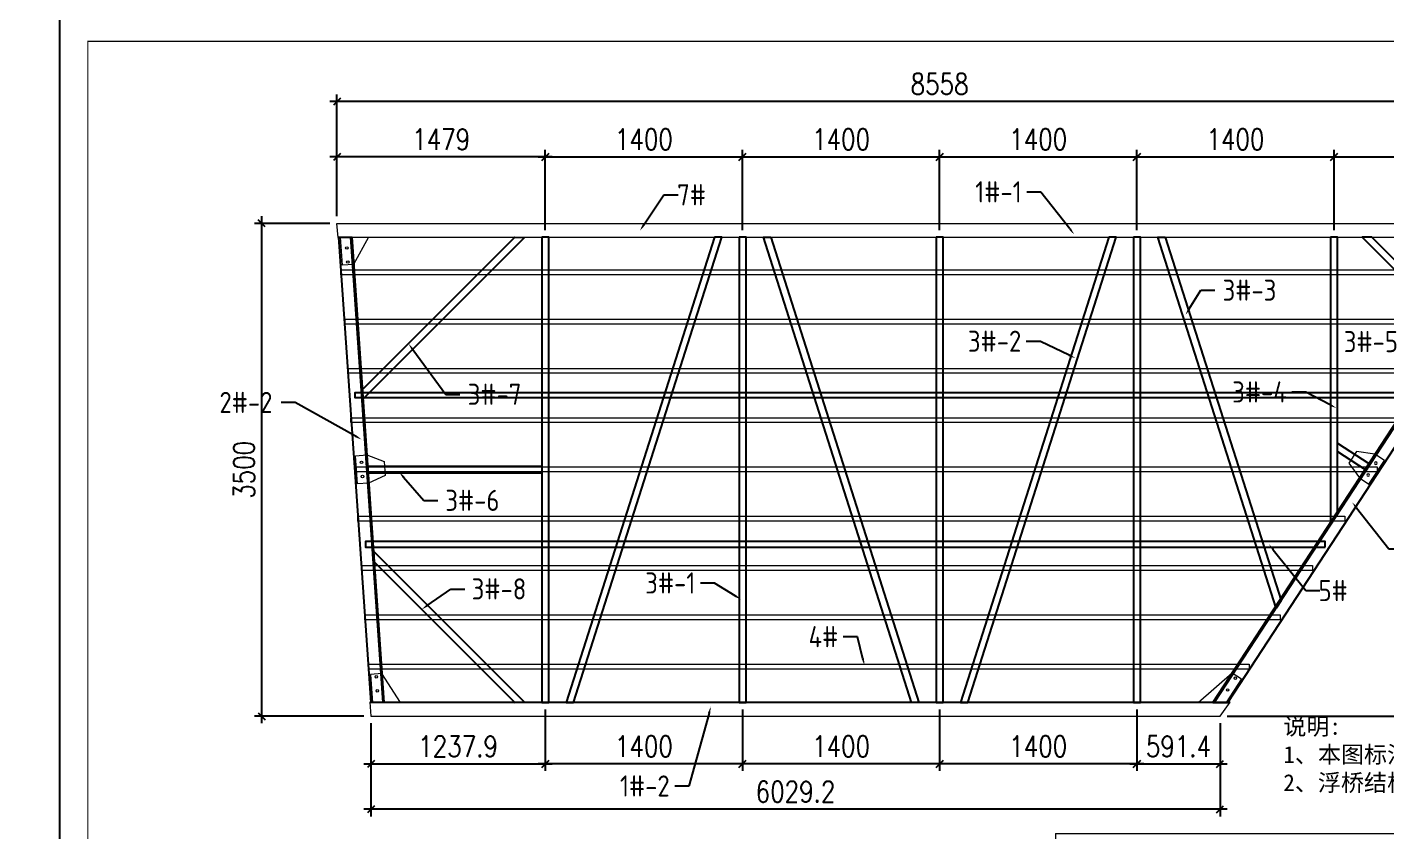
# Model space of a CAD drawing. Extents: x -259369 to -50372, y -155978 to 198088.
# Drawn here: x -64878 to -55225, y 119065 to 124778 of the extents above; entities that cross this region are included whole.
import ezdxf
from ezdxf import colors
from ezdxf.entities.mleader import LeaderData, LeaderLine
from ezdxf.math import Vec2, Vec3

# ---------------------------------------------------------------- set-up
doc = ezdxf.new("R2010")
doc.units = 0
doc.header["$LTSCALE"] = 1000
doc.header["$MEASUREMENT"] = 0
doc.linetypes.add('HIDDEN', pattern=[0.375, 0.25, -0.125])
for name, color, linetype, lineweight in [('加强板', 140, 'Continuous', 18), ('图框', 7, 'Continuous', 13), ('虚线', 8, 'Continuous', 0), ('铝主梁', 3, 'Continuous', 9), ('铝龙骨', 7, 'Continuous', 9)]:
    doc.layers.add(name, color=color, linetype=linetype, lineweight=lineweight)
for name, color, linetype in [('卡槽', 242, 'Continuous'), ('文字', 7, 'Continuous'), ('标注', 9, 'Continuous'), ('连接端梁', 130, 'Continuous'), ('铝横梁', 220, 'Continuous')]:
    doc.layers.add(name, color=color, linetype=linetype)
doc.styles.add('Arial', font='')
doc.styles.add('HZTXT', font='txtw.shx', dxfattribs={"width": 0.8, "bigfont": 'hztxtw.shx'})
doc.styles.get("Standard").update_dxf_attribs({"font": 'gbenor.shx', "bigfont": 'gbcbig.shx'})
doc.styles.get('Arial').set_extended_font_data('STXihei')
doc.dimstyles.new('DIM-50', dxfattribs={"dimscale": 50, "dimtxt": 3, "dimasz": 1, "dimexe": 1, "dimexo": 1, "dimgap": 1, "dimtad": 1, "dimdec": 1, "dimdsep": 46, "dimtxsty": 'HZTXT', "dimblk": 'OBLIQUE', "dimblk1": 'ARCHTICK', "dimblk2": 'OBLIQUE', "dimcen": 0, "dimdle": 1, "dimclrd": 9, "dimclre": 9, "dimclrt": 2, "dimadec": 1, "dimazin": 0, "dimtfac": 1, "dimtdec": 1, "dimtix": 1, "dimtmove": 2, "dimatfit": 3, "dimldrblk": 'OBLIQUE', "dimfxl": 15, "dimtolj": 1, "dimtzin": 0, "dimarcsym": 1})

# ---------------------------------------------------------------- blocks, each defined once
blk = doc.blocks.new('_Oblique')
at = {"color": 0, "linetype": 'ByBlock', "lineweight": -2}
blk.add_line((-0.5, -0.5), (0.5, 0.5), dxfattribs=at)
blk = doc.blocks.new('*D126')
at = {"layer": 'Defpoints', "color": 0, "transparency": 16777216}
for p in [(-62678.7, 123385.4, 0), (-63213.5, 119885.4), (-62437.6, 119885.4, 0)]:
    blk.add_point(p, dxfattribs=at)
at = {"layer": '标注', "color": 9, "lineweight": -2, "transparency": 16777216}
for p, q in [((-62728.7, 123385.4), (-63263.5, 123385.4)), ((-63213.5, 123435.4), (-63213.5, 119835.4)), ((-62487.6, 119885.4), (-63263.5, 119885.4))]:
    blk.add_line(p, q, dxfattribs=at)
at = {"layer": '标注', "color": 9, "lineweight": -2, "transparency": 16777216, "xscale": 50, "yscale": 50, "zscale": 50}
for p, rotation in [((-63213.5, 123385.4), 90), ((-63213.5, 119885.4), 270)]:
    blk.add_blockref('_Oblique', p, dxfattribs=dict(at, rotation=rotation))
at = {"layer": '标注', "color": 2, "transparency": 16777216, "insert": (-63338.5, 121635.4), "char_height": 150, "attachment_point": 5, "rotation": 90, "style": 'HZTXT'}
blk.add_mtext('\\A1;3500', dxfattribs=at)
blk = doc.blocks.new('_ArchTick')
at = {"color": 0, "linetype": 'ByBlock', "const_width": 0.4}
blk.add_lwpolyline([(-0.5, -0.5), (0.5, 0.5)], dxfattribs=at)
blk = doc.blocks.new('*D127')
at = {"layer": 'Defpoints', "color": 0, "transparency": 16777216}
for p in [(-59799.7, 123857.3), (-61199.7, 123287.4), (-59799.7, 123287.4)]:
    blk.add_point(p, dxfattribs=at)
at = {"layer": '标注', "color": 9, "lineweight": -2, "transparency": 16777216}
for p, q in [((-61249.7, 123857.3), (-59749.7, 123857.3)), ((-61199.7, 123337.4), (-61199.7, 123907.3)), ((-59799.7, 123337.4), (-59799.7, 123907.3))]:
    blk.add_line(p, q, dxfattribs=at)
at = {"layer": '标注', "color": 9, "lineweight": -2, "transparency": 16777216, "xscale": 50, "yscale": 50, "zscale": 50, "rotation": 180}
blk.add_blockref('_Oblique', (-61199.7, 123857.3), dxfattribs=at)
at = {"layer": '标注', "color": 9, "lineweight": -2, "transparency": 16777216, "xscale": 50, "yscale": 50, "zscale": 50}
blk.add_blockref('_Oblique', (-59799.7, 123857.3), dxfattribs=at)
at = {"layer": '标注', "color": 2, "transparency": 16777216, "insert": (-60499.7, 123982.3), "char_height": 150, "attachment_point": 5, "style": 'HZTXT'}
blk.add_mtext('\\A1;1400', dxfattribs=at)
blk = doc.blocks.new('*D128')
at = {"layer": 'Defpoints', "color": 0, "transparency": 16777216}
for p in [(-58399.7, 123857.3), (-59799.7, 123287.4), (-58399.7, 123287.4)]:
    blk.add_point(p, dxfattribs=at)
at = {"layer": '标注', "color": 9, "lineweight": -2, "transparency": 16777216}
for p, q in [((-59849.7, 123857.3), (-58349.7, 123857.3)), ((-59799.7, 123337.4), (-59799.7, 123907.3)), ((-58399.7, 123337.4), (-58399.7, 123907.3))]:
    blk.add_line(p, q, dxfattribs=at)
at = {"layer": '标注', "color": 9, "lineweight": -2, "transparency": 16777216, "xscale": 50, "yscale": 50, "zscale": 50, "rotation": 180}
blk.add_blockref('_Oblique', (-59799.7, 123857.3), dxfattribs=at)
at = {"layer": '标注', "color": 9, "lineweight": -2, "transparency": 16777216, "xscale": 50, "yscale": 50, "zscale": 50}
blk.add_blockref('_Oblique', (-58399.7, 123857.3), dxfattribs=at)
at = {"layer": '标注', "color": 2, "transparency": 16777216, "insert": (-59099.7, 123982.3), "char_height": 150, "attachment_point": 5, "style": 'HZTXT'}
blk.add_mtext('\\A1;1400', dxfattribs=at)
blk = doc.blocks.new('*D129')
at = {"layer": 'Defpoints', "color": 0, "transparency": 16777216}
for p in [(-56999.7, 123857.3), (-58399.7, 123287.4), (-56999.7, 123287.4)]:
    blk.add_point(p, dxfattribs=at)
at = {"layer": '标注', "color": 9, "lineweight": -2, "transparency": 16777216}
for p, q in [((-58449.7, 123857.3), (-56949.7, 123857.3)), ((-58399.7, 123337.4), (-58399.7, 123907.3)), ((-56999.7, 123337.4), (-56999.7, 123907.3))]:
    blk.add_line(p, q, dxfattribs=at)
at = {"layer": '标注', "color": 9, "lineweight": -2, "transparency": 16777216, "xscale": 50, "yscale": 50, "zscale": 50, "rotation": 180}
blk.add_blockref('_Oblique', (-58399.7, 123857.3), dxfattribs=at)
at = {"layer": '标注', "color": 9, "lineweight": -2, "transparency": 16777216, "xscale": 50, "yscale": 50, "zscale": 50}
blk.add_blockref('_Oblique', (-56999.7, 123857.3), dxfattribs=at)
at = {"layer": '标注', "color": 2, "transparency": 16777216, "insert": (-57699.7, 123982.3), "char_height": 150, "attachment_point": 5, "style": 'HZTXT'}
blk.add_mtext('\\A1;1400', dxfattribs=at)
blk = doc.blocks.new('*D130')
at = {"layer": 'Defpoints', "color": 0, "transparency": 16777216}
for p in [(-62678.7, 124250), (-62678.7, 123385.4), (-54120.7, 123385.4)]:
    blk.add_point(p, dxfattribs=at)
at = {"layer": '标注', "color": 9, "lineweight": -2, "transparency": 16777216}
for p, q in [((-54070.7, 124250), (-62728.7, 124250)), ((-62678.7, 123435.4), (-62678.7, 124300)), ((-54120.7, 123435.4), (-54120.7, 124300))]:
    blk.add_line(p, q, dxfattribs=at)
at = {"layer": '标注', "color": 9, "lineweight": -2, "transparency": 16777216, "xscale": 50, "yscale": 50, "zscale": 50, "rotation": 180}
blk.add_blockref('_Oblique', (-62678.7, 124250), dxfattribs=at)
at = {"layer": '标注', "color": 9, "lineweight": -2, "transparency": 16777216, "xscale": 50, "yscale": 50, "zscale": 50}
blk.add_blockref('_Oblique', (-54120.7, 124250), dxfattribs=at)
at = {"layer": '标注', "color": 2, "transparency": 16777216, "insert": (-58399.7, 124375), "char_height": 150, "attachment_point": 5, "style": 'HZTXT'}
blk.add_mtext('\\A1;8558', dxfattribs=at)
blk = doc.blocks.new('*D131')
at = {"layer": 'Defpoints', "color": 0, "transparency": 16777216}
for p in [(-62678.7, 123857.3), (-62678.7, 123385.4), (-61199.7, 123287.4)]:
    blk.add_point(p, dxfattribs=at)
at = {"layer": '标注', "color": 9, "lineweight": -2, "transparency": 16777216}
for p, q in [((-61149.7, 123857.3), (-62728.7, 123857.3)), ((-62678.7, 123435.4), (-62678.7, 123907.3)), ((-61199.7, 123337.4), (-61199.7, 123907.3))]:
    blk.add_line(p, q, dxfattribs=at)
at = {"layer": '标注', "color": 9, "lineweight": -2, "transparency": 16777216, "xscale": 50, "yscale": 50, "zscale": 50, "rotation": 180}
blk.add_blockref('_Oblique', (-62678.7, 123857.3), dxfattribs=at)
at = {"layer": '标注', "color": 9, "lineweight": -2, "transparency": 16777216, "xscale": 50, "yscale": 50, "zscale": 50}
blk.add_blockref('_Oblique', (-61199.7, 123857.3), dxfattribs=at)
at = {"layer": '标注', "color": 2, "transparency": 16777216, "insert": (-61939.2, 123982.3), "char_height": 150, "attachment_point": 5, "style": 'HZTXT'}
blk.add_mtext('\\A1;1479', dxfattribs=at)
blk = doc.blocks.new('*D132')
at = {"layer": 'Defpoints', "color": 0, "transparency": 16777216}
for p in [(-62437.6, 119885.4), (-56408.4, 119885.4), (-62437.6, 119224.6)]:
    blk.add_point(p, dxfattribs=at)
at = {"layer": '标注', "color": 9, "lineweight": -2, "transparency": 16777216}
for p, q in [((-62437.6, 119835.4), (-62437.6, 119174.6)), ((-56408.4, 119835.4), (-56408.4, 119174.6)), ((-56358.4, 119224.6), (-62487.6, 119224.6))]:
    blk.add_line(p, q, dxfattribs=at)
at = {"layer": '标注', "color": 9, "lineweight": -2, "transparency": 16777216, "xscale": 50, "yscale": 50, "zscale": 50}
for p, rotation in [((-62437.6, 119224.6), 179.9999999898094), ((-56408.4, 119224.6), 359.9999999898094)]:
    blk.add_blockref('_Oblique', p, dxfattribs=dict(at, rotation=rotation))
at = {"layer": '标注', "color": 2, "transparency": 16777216, "insert": (-59423, 119349.6), "char_height": 150, "attachment_point": 5, "rotation": 360, "style": 'HZTXT'}
blk.add_mtext('\\A1;6029.2', dxfattribs=at)
blk = doc.blocks.new('*D133')
at = {"layer": 'Defpoints', "color": 0, "transparency": 16777216}
for p in [(-55599.7, 123857.3), (-56999.7, 123287.4), (-55599.7, 123287.4)]:
    blk.add_point(p, dxfattribs=at)
at = {"layer": '标注', "color": 9, "lineweight": -2, "transparency": 16777216}
for p, q in [((-57049.7, 123857.3), (-55549.7, 123857.3)), ((-56999.7, 123337.4), (-56999.7, 123907.3)), ((-55599.7, 123337.4), (-55599.7, 123907.3))]:
    blk.add_line(p, q, dxfattribs=at)
at = {"layer": '标注', "color": 9, "lineweight": -2, "transparency": 16777216, "xscale": 50, "yscale": 50, "zscale": 50, "rotation": 180}
blk.add_blockref('_Oblique', (-56999.7, 123857.3), dxfattribs=at)
at = {"layer": '标注', "color": 9, "lineweight": -2, "transparency": 16777216, "xscale": 50, "yscale": 50, "zscale": 50}
blk.add_blockref('_Oblique', (-55599.7, 123857.3), dxfattribs=at)
at = {"layer": '标注', "color": 2, "transparency": 16777216, "insert": (-56299.7, 123982.3), "char_height": 150, "attachment_point": 5, "style": 'HZTXT'}
blk.add_mtext('\\A1;1400', dxfattribs=at)
blk = doc.blocks.new('*D134')
at = {"layer": 'Defpoints', "color": 0, "transparency": 16777216}
for p in [(-54120.7, 123857.3), (-54120.7, 123385.4), (-55599.7, 123287.4)]:
    blk.add_point(p, dxfattribs=at)
at = {"layer": '标注', "color": 9, "lineweight": -2, "transparency": 16777216}
for p, q in [((-55649.7, 123857.3), (-54070.7, 123857.3)), ((-55599.7, 123337.4), (-55599.7, 123907.3)), ((-54120.7, 123435.4), (-54120.7, 123907.3))]:
    blk.add_line(p, q, dxfattribs=at)
at = {"layer": '标注', "color": 9, "lineweight": -2, "transparency": 16777216, "xscale": 50, "yscale": 50, "zscale": 50, "rotation": 180}
blk.add_blockref('_Oblique', (-55599.7, 123857.3), dxfattribs=at)
at = {"layer": '标注', "color": 9, "lineweight": -2, "transparency": 16777216, "xscale": 50, "yscale": 50, "zscale": 50}
blk.add_blockref('_Oblique', (-54120.7, 123857.3), dxfattribs=at)
at = {"layer": '标注', "color": 2, "transparency": 16777216, "insert": (-54860.2, 123982.3), "char_height": 150, "attachment_point": 5, "style": 'HZTXT'}
blk.add_mtext('\\A1;1479', dxfattribs=at)
blk = doc.blocks.new('*D135')
at = {"layer": 'Defpoints', "color": 0, "transparency": 16777216}
for p in [(-54120.7, 123385.4), (-53900.9, 123385.4), (-56408.4, 119885.4)]:
    blk.add_point(p, dxfattribs=at)
at = {"layer": '标注', "color": 9, "lineweight": -2, "transparency": 16777216}
for p, q in [((-54070.7, 123385.4), (-53850.9, 123385.4)), ((-53900.9, 119835.4), (-53900.9, 123435.4)), ((-56358.4, 119885.4), (-53850.9, 119885.4))]:
    blk.add_line(p, q, dxfattribs=at)
at = {"layer": '标注', "color": 9, "lineweight": -2, "transparency": 16777216, "xscale": 50, "yscale": 50, "zscale": 50}
for p, rotation in [((-53900.9, 123385.4), 90), ((-53900.9, 119885.4), 270)]:
    blk.add_blockref('_Oblique', p, dxfattribs=dict(at, rotation=rotation))
at = {"layer": '标注', "color": 2, "transparency": 16777216, "insert": (-54025.9, 121635.4), "char_height": 150, "attachment_point": 5, "rotation": 90, "style": 'HZTXT'}
blk.add_mtext('\\A1;3500', dxfattribs=at)
blk = doc.blocks.new('*D136')
at = {"layer": 'Defpoints', "color": 0, "transparency": 16777216}
for p in [(-56999.7, 119983.4), (-56408.4, 119885.4), (-56408.4, 119547.3)]:
    blk.add_point(p, dxfattribs=at)
at = {"layer": '标注', "color": 9, "lineweight": -2, "transparency": 16777216}
for p, q in [((-56999.7, 119933.4), (-56999.7, 119497.3)), ((-56408.4, 119835.4), (-56408.4, 119497.3)), ((-57049.7, 119547.3), (-56358.4, 119547.3))]:
    blk.add_line(p, q, dxfattribs=at)
at = {"layer": '标注', "color": 9, "lineweight": -2, "transparency": 16777216, "xscale": 50, "yscale": 50, "zscale": 50, "rotation": 180}
blk.add_blockref('_Oblique', (-56999.7, 119547.3), dxfattribs=at)
at = {"layer": '标注', "color": 9, "lineweight": -2, "transparency": 16777216, "xscale": 50, "yscale": 50, "zscale": 50}
blk.add_blockref('_Oblique', (-56408.4, 119547.3), dxfattribs=at)
at = {"layer": '标注', "color": 2, "transparency": 16777216, "insert": (-56704, 119672.3), "char_height": 150, "attachment_point": 5, "style": 'HZTXT'}
blk.add_mtext('\\A1;591.4', dxfattribs=at)
blk = doc.blocks.new('*D137')
at = {"layer": 'Defpoints', "color": 0, "transparency": 16777216}
for p in [(-61199.7, 119983.4), (-62437.6, 119885.4), (-61199.7, 119547.3)]:
    blk.add_point(p, dxfattribs=at)
at = {"layer": '标注', "color": 9, "lineweight": -2, "transparency": 16777216}
for p, q in [((-61199.7, 119933.4), (-61199.7, 119497.3)), ((-62437.6, 119835.4), (-62437.6, 119497.3)), ((-62487.6, 119547.3), (-61149.7, 119547.3))]:
    blk.add_line(p, q, dxfattribs=at)
at = {"layer": '标注', "color": 9, "lineweight": -2, "transparency": 16777216, "xscale": 50, "yscale": 50, "zscale": 50, "rotation": 180}
blk.add_blockref('_Oblique', (-62437.6, 119547.3), dxfattribs=at)
at = {"layer": '标注', "color": 9, "lineweight": -2, "transparency": 16777216, "xscale": 50, "yscale": 50, "zscale": 50}
blk.add_blockref('_Oblique', (-61199.7, 119547.3), dxfattribs=at)
at = {"layer": '标注', "color": 2, "transparency": 16777216, "insert": (-61818.7, 119672.3), "char_height": 150, "attachment_point": 5, "style": 'HZTXT'}
blk.add_mtext('\\A1;1237.9', dxfattribs=at)
blk = doc.blocks.new('*D138')
at = {"layer": 'Defpoints', "color": 0, "transparency": 16777216}
for p in [(-58399.7, 119983.4), (-56999.7, 119983.4), (-58399.7, 119547.3)]:
    blk.add_point(p, dxfattribs=at)
at = {"layer": '标注', "color": 9, "lineweight": -2, "transparency": 16777216}
for p, q in [((-58399.7, 119933.4), (-58399.7, 119497.3)), ((-56999.7, 119933.4), (-56999.7, 119497.3)), ((-56949.7, 119547.3), (-58449.7, 119547.3))]:
    blk.add_line(p, q, dxfattribs=at)
at = {"layer": '标注', "color": 9, "lineweight": -2, "transparency": 16777216, "xscale": 50, "yscale": 50, "zscale": 50, "rotation": 180}
blk.add_blockref('_Oblique', (-58399.7, 119547.3), dxfattribs=at)
at = {"layer": '标注', "color": 9, "lineweight": -2, "transparency": 16777216, "xscale": 50, "yscale": 50, "zscale": 50}
blk.add_blockref('_Oblique', (-56999.7, 119547.3), dxfattribs=at)
at = {"layer": '标注', "color": 2, "transparency": 16777216, "insert": (-57699.7, 119672.3), "char_height": 150, "attachment_point": 5, "style": 'HZTXT'}
blk.add_mtext('\\A1;1400', dxfattribs=at)
blk = doc.blocks.new('*D139')
at = {"layer": 'Defpoints', "color": 0, "transparency": 16777216}
for p in [(-59799.7, 119983.4), (-58399.7, 119983.4), (-59799.7, 119547.3)]:
    blk.add_point(p, dxfattribs=at)
at = {"layer": '标注', "color": 9, "lineweight": -2, "transparency": 16777216}
for p, q in [((-59799.7, 119933.4), (-59799.7, 119497.3)), ((-58399.7, 119933.4), (-58399.7, 119497.3)), ((-58349.7, 119547.3), (-59849.7, 119547.3))]:
    blk.add_line(p, q, dxfattribs=at)
at = {"layer": '标注', "color": 9, "lineweight": -2, "transparency": 16777216, "xscale": 50, "yscale": 50, "zscale": 50, "rotation": 180}
blk.add_blockref('_Oblique', (-59799.7, 119547.3), dxfattribs=at)
at = {"layer": '标注', "color": 9, "lineweight": -2, "transparency": 16777216, "xscale": 50, "yscale": 50, "zscale": 50}
blk.add_blockref('_Oblique', (-58399.7, 119547.3), dxfattribs=at)
at = {"layer": '标注', "color": 2, "transparency": 16777216, "insert": (-59099.7, 119672.3), "char_height": 150, "attachment_point": 5, "style": 'HZTXT'}
blk.add_mtext('\\A1;1400', dxfattribs=at)
blk = doc.blocks.new('*D140')
at = {"layer": 'Defpoints', "color": 0, "transparency": 16777216}
for p in [(-61199.7, 119983.4), (-59799.7, 119983.4), (-61199.7, 119547.3)]:
    blk.add_point(p, dxfattribs=at)
at = {"layer": '标注', "color": 9, "lineweight": -2, "transparency": 16777216}
for p, q in [((-61199.7, 119933.4), (-61199.7, 119497.3)), ((-59799.7, 119933.4), (-59799.7, 119497.3)), ((-59749.7, 119547.3), (-61249.7, 119547.3))]:
    blk.add_line(p, q, dxfattribs=at)
at = {"layer": '标注', "color": 9, "lineweight": -2, "transparency": 16777216, "xscale": 50, "yscale": 50, "zscale": 50, "rotation": 180}
blk.add_blockref('_Oblique', (-61199.7, 119547.3), dxfattribs=at)
at = {"layer": '标注', "color": 9, "lineweight": -2, "transparency": 16777216, "xscale": 50, "yscale": 50, "zscale": 50}
blk.add_blockref('_Oblique', (-59799.7, 119547.3), dxfattribs=at)
at = {"layer": '标注', "color": 2, "transparency": 16777216, "insert": (-60499.7, 119672.3), "char_height": 150, "attachment_point": 5, "style": 'HZTXT'}
blk.add_mtext('\\A1;1400', dxfattribs=at)
blk = doc.blocks.new('A$C0D8A069B')
at = {"layer": '加强板'}
blk.add_lwpolyline([(80, -100), (0, -100), (0, 100), (80, 100), (200, 44.9), (200, -55.1), (80, -100)], dxfattribs=at)
for centre in [(40, 50), (40, -50)]:
    blk.add_circle(centre, 9, dxfattribs=at)
blk = doc.blocks.new('m4')
at = {"layer": '加强板', "color": 5, "elevation": 0}
for points in [[(109304.9, 18012.8), (109504.9, 18012.8), (109398.4, 17818.8), (109318.6, 17813.3)], [(117753.4, 18012.8), (117513.4, 18012.8), (117555.2, 17855.7), (117622.1, 17811.9)], [(109532.4, 14708.8), (109732.4, 14708.8), (109598.5, 14913.9), (109518.7, 14908.4)], [(115594, 14708.8), (115394, 14708.8), (115636.5, 14920), (115703.4, 14876.3)]]:
    blk.add_lwpolyline(points, close=True, dxfattribs=at)
at = {"layer": '加强板', "color": 5}
for centre in [(109350.3, 17935.8, 0), (117599.6, 17850.6, 0), (117654.3, 17934.3, 0), (109357.2, 17836, 0), (109559.9, 14891.2, 0), (115659, 14881.4, 0), (109566.8, 14791.4, 0), (115604.3, 14797.7, 0)]:
    blk.add_circle(centre, 9, dxfattribs=at)
at = {"layer": '卡槽', "color": 22, "ltscale": 5000, "elevation": 0}
for points in [[(116982, 16910.8), (116982, 16870.8), (109409.4, 16870.8), (109409.4, 16910.8)], [(116297, 15810.9), (116297, 15850.9), (109482, 15850.9), (109482, 15810.9)]]:
    blk.add_lwpolyline(points, close=True, dxfattribs=at)
at = {"layer": '虚线', "color": 1, "linetype": 'HIDDEN', "ltscale": 300}
for p, q in [((109287.2, 18012.8, 0), (117774.5, 18012.8, 0)), ((109374.9, 18012.8, 0), (109602.6, 14708.8, 0)), ((117669.9, 18012.8, 0), (115510.4, 14708.8, 0)), ((109514.9, 14708.8, 0), (115614.9, 14708.8, 0))]:
    blk.add_line(p, q, dxfattribs=at)
at = {"layer": '连接端梁', "elevation": 0}
for points in [[(109522.4, 14708.8), (109294.8, 18012.8), (109385, 18012.8), (109612.6, 14708.8)], [(115606, 14708.8), (117765.5, 18012.8), (117658, 18012.8), (115498.4, 14708.8)]]:
    blk.add_lwpolyline(points, close=True, dxfattribs=at)
at = {"layer": '铝主梁', "color": 3, "elevation": 0}
blk.add_lwpolyline([(117767.9, 18010.8), (109287.9, 18010.8), (109280.5, 18110.8), (117838.5, 18110.8)], dxfattribs=at)
blk.add_lwpolyline([(109521.6, 14610.9), (115550.9, 14610.8), (115621.5, 14710.8), (109514.2, 14710.8)], close=True, dxfattribs=at)
at = {"xscale": -0.9999999999999998, "rotation": 326.8307301158137}
blk.add_blockref('A$C0D8A069B', (116662.6, 16343.7, 0), dxfattribs=at)
at = {"rotation": 3.941284033268662}
blk.add_blockref('A$C0D8A069B', (109418.6, 16360.8, 0), dxfattribs=at)
blk = doc.blocks.new('sfsdfsdds')
at = {"layer": '图框'}
for p, q in [((88266, 119431), (88266, 114931)), ((88266, 119431), (93103, 119431)), ((93103, 119431), (93103, 114931)), ((88266, 118981), (93103, 118981)), ((89053, 118981), (89053, 114931)), ((90291, 118981), (90291, 114931)), ((91415, 118981), (91415, 114931)), ((88266, 118531), (93103, 118531)), ((88266, 118081), (93103, 118081)), ((88266, 117631), (93103, 117631)), ((88266, 117181), (93103, 117181)), ((88266, 116731), (93103, 116731)), ((88266, 116281), (93103, 116281)), ((88266, 115831), (93103, 115831)), ((88266, 115381), (93103, 115381)), ((88266, 114931), (93103, 114931))]:
    blk.add_line(p, q, dxfattribs=at)
at = {"layer": '图框', "attachment_point": 1, "style": 'Arial'}
for s, width, insert, char_height in [('\\pxi5.19523;{\\fSimSun|b0|i0|c134|p2;主浮桥材料表}', 2620.06, (89172, 119308), 168.75), ('\\pi51.65737;{\\fSimSun|b0|i0|c134|p2;编号}', 716.98, (88369, 118863), 168.75), ('\\pi51.32218;{\\fSimSun|b0|i0|c134|p2;名称}', 716.98, (89299, 118863), 168.75), ('\\pi53.50095;{\\fSimSun|b0|i0|c134|p2;材质}', 716.98, (90500, 118863), 168.75), ('\\pi35.48134;{\\fSimSun|b0|i0|c134|p2;规格（mm）}', 1208.85, (91685, 118863), 168.75), ('\\pxqc;{\\fArial|b0|i0|c0|p34;1#}', 793.2, (88260, 118413), 168.75), ('\\pi50.98698;{\\fSimSun|b0|i0|c134|p2;主梁}', 716.98, (89299, 118413), 168.75), ('\\pxqc;{\\fArial|b0|i0|c0|p34;6061-T6}', 1327.29, (90194, 118413), 168.75), ('\\pxqc;222x100x4', 1327.29, (91570, 118413), 168.75), ('\\pxqc;{\\fArial|b0|i0|c0|p34;2#}', 793.2, (88260, 117937), 168.75), ('\\pi31.45968;{\\fSimSun|b0|i0|c134|p2;U型槽}', 1074.91, (89273, 117944), 168.75), ('\\pxqc;{\\fArial|b0|i0|c0|p34;6061-T6}', 1327.29, (90194, 117937), 168.75), ('\\pxqc;90x78x7.0', 1327.29, (91570, 117933), 168.75), ('\\pxqc;{\\fArial|b0|i0|c0|p34;3#}', 793.2, (88260, 117509), 168.75), ('\\pxi0.34103;{\\fSimSun|b0|i0|c134|p2;矩形管}', 874.48, (89220, 117497), 168.75), ('\\pxqc;{\\fArial|b0|i0|c0|p34;6061-T6}', 1327.29, (90194, 117499), 168.75), ('\\pxqc;78x50x3', 1327.29, (91570, 117497), 168.75), ('\\pxi0.20973;{\\fSimSun|b0|i0|c134|p2;龙骨}', 1074.91, (89321, 117063), 168.75), ('\\pxqc;{\\fArial|b0|i0|c0|p34;6061-T6}', 1327.29, (90194, 117047), 168.75), ('\\pxqc;76x35x3', 1327.29, (91570, 117063), 168.75), ('\\pxqc;{\\fArial|b0|i0|c0|p34;4#}', 793.2, (88260, 117047), 168.75), ('\\pxqc;{\\fArial|b0|i0|c0|p34;5#}', 793.2, (88260, 116599), 168.75), ('\\pxi0.20749;{\\fSimSun|b0|i0|c134|p2;卡槽}', 1074.91, (89309, 116587), 168.75), ('\\pxqc;{\\fArial|b0|i0|c0|p34;6061-T6}', 1327.29, (90194, 116613), 168.75), ('\\pxqc;40x40x3', 1327.29, (91570, 116587), 168.75), ('\\pxqc;{\\fArial|b0|i0|c0|p34;6#}', 793.2, (88260, 116144), 168.75), ('\\pi74.02918;{\\fSimSun|b0|i0|c134|p2;加强板}', 1074.91, (89226, 116145), 168.75), ('\\pxqc;{\\fArial|b0|i0|c0|p34;6061-T6}', 1327.29, (90194, 116137), 168.75), ('\\pxqc;200x200x8', 1327.29, (91570, 116145), 168.75), ('\\pi117.7722;{\\fSimSun|b0|i0|c134|p2;浮箱}', 1074.91, (89271, 115714), 168.75), ('\\pxqc;{\\fArial|b0|i0|c0|p34;7#}', 793.2, (88260, 115688), 168.75), ('\\pxqc;{\\fArial|b0|i0|c0|p34;PE}', 1327.29, (90194, 115687), 168.75), ('\\pxqc,t7;1200x800x450', 1327.29, (91589, 115687), 168.75), ('\\pxqc;{\\fArial|b0|i0|c0|p34;8#}', 793.2, (88260, 115254), 168.75), ('{\\fSimSun|b0|i0|c134|p2;面板}', 1074.91, (89404, 115252), 168.75), ('\\pxqc;塑木', 1327.29, (90194, 115252), 168.8), ('138x23', 1327.29, (91826, 115254), 168.8)]:
    blk.add_mtext_dynamic_manual_height_columns(s, width=width, gutter_width=2260, heights=[363], dxfattribs=dict(at, insert=insert, char_height=char_height))
at = {"layer": '文字', "color": 0, "insert": (92168, 120123), "char_height": 150, "attachment_point": 5, "style": 'Arial'}
blk.add_mtext_dynamic_manual_height_columns('\\pxql;说明:\\P1、本图标注尺寸以mm为单位。\\P2、浮桥结构采用6061-T6铝合金。', width=3761.85, gutter_width=12.5, heights=[0], dxfattribs=at)
blk = doc.blocks.new('rgthtyjyuk')
blk.add_lwpolyline([(0, 0), (420, 0), (420, 297), (0, 297)], close=True)

msp = doc.modelspace()

# ---------------------------------------------------------------- linework, layer by layer
at = {"layer": '加强板', "color": 5}
for points in [[(-62654.35, 123287.4), (-62454.35, 123287.4), (-62560.79, 123093.38), (-62640.6, 123087.88)], [(-62426.81, 119983.4), (-62226.82, 119983.4), (-62360.75, 120188.43), (-62440.56, 120182.93)], [(-56365.22, 119983.4), (-56565.18, 119983.4), (-56322.76, 120194.58), (-56255.8, 120150.82)]]:
    msp.add_lwpolyline(points, close=True, dxfattribs=at)
for centre in [(-62608.95, 123210.34), (-62602.07, 123110.58), (-62399.28, 120165.72), (-56300.22, 120155.96), (-62392.41, 120065.96), (-56354.93, 120072.25)]:
    msp.add_circle(centre, 9, dxfattribs=at)
at = {"layer": '虚线', "color": 1, "linetype": 'HIDDEN', "ltscale": 300}
for p, q in [((-62671.99, 123287.4), (-54184.76, 123287.4)), ((-62584.28, 123287.4), (-62356.65, 119983.4)), ((-54289.3, 123287.4), (-56448.84, 119983.4)), ((-62444.36, 119983.4), (-56344.3, 119983.4))]:
    msp.add_line(p, q, dxfattribs=at)
at = {"layer": '连接端梁', "color": 0}
for points, const_width in [([(-64647.44, 124878.46), (-50377.38, 124878.46), (-50377.38, 113915.74), (-64647.44, 113915.74)], 10), ([(-64447.44, 124678.46), (-50577.38, 124678.46), (-50577.38, 114115.74), (-64447.44, 114115.74)], 9)]:
    msp.add_lwpolyline(points, close=True, dxfattribs=dict(at, const_width=const_width))
at = {"layer": '连接端梁'}
for points in [[(-62436.84, 119983.4), (-62664.47, 123287.4), (-62574.26, 123287.4), (-62346.62, 119983.4)], [(-56353.27, 119983.4), (-54193.72, 123287.4), (-54301.24, 123287.4), (-56460.79, 119983.4)]]:
    msp.add_lwpolyline(points, close=True, dxfattribs=at)
at = {"layer": '铝横梁', "color": 243}
for points in [[(-62499.64, 122204.36), (-61416.61, 123287.4), (-61347.32, 123285.99), (-62493.85, 122139.44)], [(-61223.73, 123287.4), (-61223.73, 119983.4), (-61173.73, 119983.4), (-61173.73, 123287.4)], [(-59999.09, 123287.4), (-61050.72, 119983.4), (-60998.45, 119982.8), (-59946.83, 123286.8)], [(-59823.73, 123287.4), (-59823.73, 119983.4), (-59773.73, 119983.4), (-59773.73, 123287.4)], [(-59598.37, 123287.4), (-58546.74, 119983.4), (-58599.01, 119982.8), (-59650.64, 123286.8)], [(-58423.73, 123287.4), (-58423.73, 119983.4), (-58373.73, 119983.4), (-58373.73, 123287.4)], [(-57199.09, 123287.4), (-58250.72, 119983.4), (-58198.45, 119982.8), (-57146.83, 123286.8)], [(-57023.73, 123287.4), (-57023.73, 119983.4), (-56973.73, 119983.4), (-56973.73, 123287.4)], [(-56798.37, 123287.4), (-55975.6, 120707.44), (-56010.86, 120653.5), (-56850.64, 123286.8)], [(-55623.73, 123287.4), (-55623.73, 121264.06), (-55573.73, 121337.5), (-55573.73, 123287.4)], [(-54708.2, 122664.78), (-55330.97, 123287.56), (-55400.27, 123286.15), (-54736.45, 122622.31)], [(-62415.44, 120982.25), (-61416.63, 119983.42), (-61347.33, 119984.83), (-62419.05, 121056.57)]]:
    msp.add_lwpolyline(points, close=True, dxfattribs=at)
for points in [[(-55575.73, 121765.95), (-55379.52, 121637.7)], [(-55574.64, 121824.97), (-55352.16, 121679.56)]]:
    msp.add_lwpolyline(points, dxfattribs=at)
at = {"layer": '铝横梁', "color": 243, "elevation": 0}
msp.add_lwpolyline([(-62462.09, 121661.38), (-61223.74, 121661.39), (-61223.74, 121611.39), (-62458.79, 121611.38)], close=True, dxfattribs=at)
at = {"layer": '铝龙骨', "color": 0}
for points in [[(-62650.74, 123020.4), (-62650.74, 123055.4), (-54372.74, 123055.4), (-54372.74, 123020.4)], [(-62620.74, 122670.4), (-62620.74, 122705.4), (-54597.74, 122705.4), (-54597.74, 122670.4)], [(-62600.74, 122320.4), (-62600.74, 122355.4), (-54827.74, 122355.4), (-54827.74, 122320.4)], [(-62580.74, 121970.4), (-62580.74, 122005.4), (-55052.74, 122005.4), (-55052.74, 121970.4)], [(-62550.74, 121620.4), (-62550.74, 121655.4), (-55292.74, 121655.4), (-55292.74, 121620.4)], [(-62530.74, 121270.4), (-62530.74, 121305.4), (-55522.74, 121305.4), (-55522.74, 121270.4)], [(-62500.74, 120920.4), (-62500.74, 120955.4), (-55752.74, 120955.4), (-55752.74, 120920.4)], [(-62480.74, 120570.4), (-62480.74, 120605.4), (-55982.74, 120605.4), (-55982.74, 120570.4)], [(-62455.74, 120220.4), (-62455.74, 120255.4), (-56202.74, 120255.4), (-56202.74, 120220.4)]]:
    msp.add_lwpolyline(points, close=True, dxfattribs=at)

# ---------------------------------------------------------------- block references
at = {"xscale": 101.4564080218939, "yscale": 101.4564080218939, "zscale": 101.4564080218939}
msp.add_blockref('rgthtyjyuk', (-107259.13, 97501.51), dxfattribs=at)
msp.add_blockref('m4', (-171959.22, 105274.56, 0))
at = {"rotation": 3.941284033268658}
msp.add_blockref('A$C0D8A069B', (-62540.63, 121635.4), dxfattribs=at)
at = {"xscale": -1, "rotation": 326.8307301158137}
msp.add_blockref('A$C0D8A069B', (-55296.64, 121618.28), dxfattribs=at)
at = {"layer": '连接端梁', "color": 0, "xscale": 0.8, "yscale": 0.8, "zscale": 0.8}
msp.add_blockref('sfsdfsdds', (-128188.97, 23508.66), dxfattribs=at)

# ---------------------------------------------------------------- dimensions: what is measured, and where the dimension line sits
at = {"layer": '标注'}
for base, p1, p2, picture, middle in [((-62678.74, 124250), (-54120.71, 123385.4), (-62678.74, 123385.4), '*D130', (-58399.73, 124375)), ((-62678.74, 123857.31), (-61199.73, 123287.4), (-62678.74, 123385.4), '*D131', (-61939.24, 123982.31)), ((-59799.73, 123857.31), (-61199.73, 123287.4), (-59799.73, 123287.4), '*D127', (-60499.73, 123982.31)), ((-58399.73, 123857.31), (-59799.73, 123287.4), (-58399.73, 123287.4), '*D128', (-59099.73, 123982.31)), ((-56999.73, 123857.31), (-58399.73, 123287.4), (-56999.73, 123287.4), '*D129', (-57699.73, 123982.31)), ((-55599.73, 123857.31), (-56999.73, 123287.4), (-55599.73, 123287.4), '*D133', (-56299.73, 123982.31)), ((-54120.71, 123857.31), (-55599.73, 123287.4), (-54120.71, 123385.4), '*D134', (-54860.22, 123982.31))]:
    dim = msp.add_linear_dim(base=base, p1=p1, p2=p2, dimstyle='DIM-50', dxfattribs=at)
    dim.commit()
    dim.dimension.update_dxf_attribs({"geometry": picture, "text_midpoint": middle})
for base, p1, p2, angle, picture, middle in [((-63213.52, 119885.4, 0), (-62678.74, 123385.4), (-62437.6, 119885.4), 90, '*D126', (-63338.52, 121635.4, 0)), ((-53900.88, 123385.4), (-56408.37, 119885.4), (-54120.71, 123385.4), 90, '*D135', (-54025.88, 121635.4)), ((-61199.73, 119547.31), (-62437.6, 119885.4), (-61199.73, 119983.4), 180, '*D137', (-61818.67, 119672.31)), ((-61199.73, 119547.31), (-59799.73, 119983.4), (-61199.73, 119983.4), 180, '*D140', (-60499.73, 119672.31)), ((-59799.73, 119547.31), (-58399.73, 119983.4), (-59799.73, 119983.4), 180, '*D139', (-59099.73, 119672.31)), ((-58399.73, 119547.31), (-56999.73, 119983.4), (-58399.73, 119983.4), 180, '*D138', (-57699.73, 119672.31)), ((-56408.37, 119547.31), (-56999.73, 119983.4), (-56408.37, 119885.4), 180, '*D136', (-56704.05, 119672.31))]:
    dim = msp.add_linear_dim(base=base, p1=p1, p2=p2, angle=angle, dimstyle='DIM-50', dxfattribs=at)
    dim.commit()
    dim.dimension.update_dxf_attribs({"geometry": picture, "text_midpoint": middle})
dim = msp.add_aligned_dim(p1=(-56408.37, 119885.4), p2=(-62437.6, 119885.4), distance=660.82, dimstyle='DIM-50', dxfattribs=at)
dim.commit()
dim.dimension.update_dxf_attribs({"geometry": '*D132', "text_midpoint": (-59422.99, 119349.58)})

# ---------------------------------------------------------------- leaders
at = {"layer": '标注', "color": 6, "linetype": 'ByBlock'}
ml = msp.add_multileader_mtext('Standard', dxfattribs=at)
ml.set_content('7#', color=6)
ml.set_leader_properties()
ml.build(insert=Vec2(0, 0))
ml.multileader.update_dxf_attribs({"dogleg_length": 100, "arrow_head_size": 50})
ctx = ml.context
ctx.base_point, ctx.char_height, ctx.arrow_head_size, ctx.landing_gap_size, ctx.plane_origin = Vec3(-60257.35, 123588.01), 150, 50, 35.88, Vec3(-60039.25, 112986.77)
ctx.text_align_type = 2
notes = []
notes.append((ctx, [(0, (1, 1, 0), (-60357.35, 123588.01), (1, 0), 100, [(0, [(-60528.48, 123332.69)], 0, [])])]))
ctx.mtext.insert, ctx.mtext.width, ctx.mtext.defined_height, ctx.mtext.alignment, ctx.mtext.flow_direction = Vec3(-60058.97, 123663.01), 445.8704, 72.4, 3, 5
ml = msp.add_multileader_mtext('Standard', dxfattribs=at)
ml.set_content('1#-1', color=6)
ml.set_leader_properties()
ml.build(insert=Vec2(0, 0))
ml.multileader.update_dxf_attribs({"dogleg_length": 100, "arrow_head_size": 50})
ctx = ml.context
ctx.base_point, ctx.char_height, ctx.arrow_head_size, ctx.landing_gap_size, ctx.plane_origin = Vec3(-58140.5, 123607.55), 150, 50, 35.88, Vec3(-58291.08, 112016.54)
ctx.text_align_type = 2
notes.append((ctx, [(1, (1, 1, 0), (-57681.24, 123607.55), (-1, 0), 100, [(0, [(-57443.66, 123306.22)], 0, [])])]))
ctx.mtext.insert, ctx.mtext.width, ctx.mtext.defined_height, ctx.mtext.alignment, ctx.mtext.flow_direction = Vec3(-57817.12, 123683.83), 445.8704, 72.4, 3, 5
ml = msp.add_multileader_mtext('Standard', dxfattribs=at)
ml.set_content('3#-3', color=6)
ml.set_leader_properties()
ml.build(insert=Vec2(0, 0))
ml.multileader.update_dxf_attribs({"dogleg_length": 100, "arrow_head_size": 50})
ctx = ml.context
ctx.base_point, ctx.char_height, ctx.arrow_head_size, ctx.landing_gap_size, ctx.plane_origin = Vec3(-56445.95, 122909.81), 150, 50, 35.88, Vec3(-56672.86, 112560.7)
ctx.text_align_type = 2
notes.append((ctx, [(0, (1, 1, 0), (-56545.95, 122909.81), (1, 0), 100, [(0, [(-56654.32, 122735.77)], 0, [])])]))
ctx.mtext.insert, ctx.mtext.width, ctx.mtext.defined_height, ctx.mtext.alignment, ctx.mtext.flow_direction = Vec3(-56008.98, 122986.14), 445.8704, 72.4, 3, 5
ml = msp.add_multileader_mtext('Standard', dxfattribs=at)
ml.set_content('3#-5', color=6)
ml.set_leader_properties()
ml.build(insert=Vec2(0, 0))
ml.multileader.update_dxf_attribs({"dogleg_length": 100, "arrow_head_size": 50})
ctx = ml.context
ctx.base_point, ctx.char_height, ctx.arrow_head_size, ctx.landing_gap_size, ctx.plane_origin = Vec3(-55524.01, 122544.29), 150, 50, 35.88, Vec3(-55764.63, 112240.51)
ctx.text_align_type = 2
notes.append((ctx, [(1, (1, 1, 0), (-55009.58, 122544.29), (-1, 0), 100, [(0, [(-54868.41, 122824.99)], 0, [])])]))
ctx.mtext.insert, ctx.mtext.width, ctx.mtext.defined_height, ctx.mtext.alignment, ctx.mtext.flow_direction = Vec3(-55145.45, 122620.62), 445.8704, 72.4, 3, 5
ml = msp.add_multileader_mtext('Standard', dxfattribs=at)
ml.set_content('3#-2', color=6)
ml.set_leader_properties()
ml.build(insert=Vec2(0, 0))
ml.multileader.update_dxf_attribs({"dogleg_length": 100, "arrow_head_size": 50})
ctx = ml.context
ctx.base_point, ctx.char_height, ctx.arrow_head_size, ctx.landing_gap_size, ctx.plane_origin = Vec3(-58200.98, 122547.23), 150, 50, 35.88, Vec3(-58580.08, 112266.56)
ctx.text_align_type = 2
notes.append((ctx, [(1, (1, 1, 0), (-57684.22, 122547.23), (-1, 0), 100, [(0, [(-57435.24, 122428.07)], 0, [])])]))
ctx.mtext.insert, ctx.mtext.width, ctx.mtext.defined_height, ctx.mtext.alignment, ctx.mtext.flow_direction = Vec3(-57820.1, 122623.56), 445.8704, 72.4, 3, 5
ml = msp.add_multileader_mtext('Standard', dxfattribs=at)
ml.set_content('3#-7', color=6)
ml.set_leader_properties()
ml.build(insert=Vec2(0, 0))
ml.multileader.update_dxf_attribs({"dogleg_length": 100, "arrow_head_size": 50})
ctx = ml.context
ctx.base_point, ctx.char_height, ctx.arrow_head_size, ctx.landing_gap_size, ctx.plane_origin = Vec3(-61806.13, 122170.22, 0), 150, 50, 35.88, Vec3(-61863.15, 112149.58, 0)
ctx.text_align_type = 2
notes.append((ctx, [(0, (1, 1, 0), (-61906.13, 122170.22, 0), (1, 0), 100, [(0, [(-62170.21, 122530.11, 0)], 0, [])])]))
ctx.mtext.insert, ctx.mtext.width, ctx.mtext.defined_height, ctx.mtext.alignment, ctx.mtext.flow_direction = Vec3(-61369.16, 122246.55, 0), 445.8704, 72.4, 3, 5
ml = msp.add_multileader_mtext('Standard', dxfattribs=at)
ml.set_content('3#-4', color=6)
ml.set_leader_properties()
ml.build(insert=Vec2(0, 0))
ml.multileader.update_dxf_attribs({"dogleg_length": 100, "arrow_head_size": 50})
ctx = ml.context
ctx.base_point, ctx.char_height, ctx.arrow_head_size, ctx.landing_gap_size, ctx.plane_origin = Vec3(-56320.55, 122186.66), 150, 50, 35.88, Vec3(-56666.13, 111851.05)
ctx.text_align_type = 2
notes.append((ctx, [(1, (1, 1, 0), (-55798.8, 122186.66), (-1, 0), 100, [(0, [(-55581.95, 122073.18)], 0, [])])]))
ctx.mtext.insert, ctx.mtext.width, ctx.mtext.defined_height, ctx.mtext.alignment, ctx.mtext.flow_direction = Vec3(-55934.68, 122262.99), 445.8704, 72.4, 3, 5
ml = msp.add_multileader_mtext('Standard', dxfattribs=at)
ml.set_content('2#-2', color=6)
ml.set_leader_properties()
ml.build(insert=Vec2(0, 0))
ml.multileader.update_dxf_attribs({"dogleg_length": 100, "arrow_head_size": 50})
ctx = ml.context
ctx.base_point, ctx.char_height, ctx.arrow_head_size, ctx.landing_gap_size, ctx.plane_origin = Vec3(-63495.05, 122112.43, 0), 150, 50, 35.88, Vec3(-62385.4, 113790.43, 0)
notes.append((ctx, [(1, (1, 1, 0), (-62975.12, 122112.43, 0), (-1, 0), 100, [(0, [(-62502.67, 121849.99, 0)], 0, [])])]))
ctx.mtext.insert, ctx.mtext.width, ctx.mtext.flow_direction = Vec3(-63513.21, 122188.71, 0), 207.6057, 5
ml = msp.add_multileader_mtext('Standard', dxfattribs=at)
ml.set_content('3#-6', color=6)
ml.set_leader_properties()
ml.build(insert=Vec2(0, 0))
ml.multileader.update_dxf_attribs({"dogleg_length": 100, "arrow_head_size": 50})
ctx = ml.context
ctx.base_point, ctx.char_height, ctx.arrow_head_size, ctx.landing_gap_size, ctx.plane_origin = Vec3(-61961.83, 121417.23), 150, 50, 35.88, Vec3(-62018.84, 111396.59)
ctx.text_align_type = 2
notes.append((ctx, [(0, (1, 1, 0), (-62061.83, 121417.23), (1, 0), 100, [(0, [(-62238.05, 121620.4)], 0, [])])]))
ctx.mtext.insert, ctx.mtext.width, ctx.mtext.defined_height, ctx.mtext.alignment, ctx.mtext.flow_direction = Vec3(-61524.96, 121493.56), 445.8704, 72.4, 3, 5
ml = msp.add_multileader_mtext('Standard', dxfattribs=at)
ml.set_content('2#-1', color=6)
ml.set_leader_properties()
ml.build(insert=Vec2(0, 0))
ml.multileader.update_dxf_attribs({"dogleg_length": 100, "arrow_head_size": 50})
ctx = ml.context
ctx.base_point, ctx.char_height, ctx.arrow_head_size, ctx.landing_gap_size, ctx.plane_origin = Vec3(-55109.64, 121075.37, 0), 150, 50, 35.88, Vec3(-57542.82, 112885.04, 0)
ctx.text_align_type = 2
notes.append((ctx, [(1, (1, 1, 0), (-55209.64, 121075.37, 0), (1, 0), 100, [(0, [(-55470.96, 121404.85, 0)], 0, [])])]))
ctx.mtext.insert, ctx.mtext.alignment, ctx.mtext.flow_direction = Vec3(-54698.96, 121151.65, 0), 3, 5
ml = msp.add_multileader_mtext('Standard', dxfattribs=at)
ml.set_content('5#', color=6)
ml.set_leader_properties()
ml.build(insert=Vec2(0, 0))
ml.multileader.update_dxf_attribs({"dogleg_length": 100, "arrow_head_size": 50})
ctx = ml.context
ctx.base_point, ctx.char_height, ctx.arrow_head_size, ctx.landing_gap_size, ctx.plane_origin = Vec3(-55700.27, 120777.71), 150, 50, 35.88, Vec3(-56133.46, 112587.38)
ctx.text_align_type = 2
notes.append((ctx, [(1, (1, 1, 0), (-55800.27, 120777.71), (1, 0), 100, [(0, [(-56061.59, 121107.19)], 0, [])])]))
ctx.mtext.insert, ctx.mtext.alignment, ctx.mtext.flow_direction = Vec3(-55501.89, 120852.71), 3, 5
ml = msp.add_multileader_mtext('Standard', dxfattribs=at)
ml.set_content('3#-8', color=6)
ml.set_leader_properties()
ml.build(insert=Vec2(0, 0))
ml.multileader.update_dxf_attribs({"dogleg_length": 100, "arrow_head_size": 50})
ctx = ml.context
ctx.base_point, ctx.char_height, ctx.arrow_head_size, ctx.landing_gap_size, ctx.plane_origin = Vec3(-61771.28, 120788.39, 0), 150, 50, 35.88, Vec3(-61828.3, 110767.75, 0)
ctx.text_align_type = 2
notes.append((ctx, [(0, (1, 1, 0), (-61871.28, 120788.39, 0), (1, 0), 100, [(0, [(-62079.17, 120642.83, 0)], 0, [])])]))
ctx.mtext.insert, ctx.mtext.width, ctx.mtext.defined_height, ctx.mtext.alignment, ctx.mtext.flow_direction = Vec3(-61334.01, 120864.72, 0), 445.8704, 72.4, 3, 5
ml = msp.add_multileader_mtext('Standard', dxfattribs=at)
ml.set_content('3#-1', color=6)
ml.set_leader_properties()
ml.build(insert=Vec2(0, 0))
ml.multileader.update_dxf_attribs({"dogleg_length": 100, "arrow_head_size": 50})
ctx = ml.context
ctx.base_point, ctx.char_height, ctx.arrow_head_size, ctx.landing_gap_size, ctx.plane_origin = Vec3(-60482.84, 120830.4), 150, 50, 35.88, Vec3(-59799.17, 110368.9)
ctx.text_align_type = 2
notes.append((ctx, [(1, (1, 1, 0), (-59998.58, 120830.4), (-1, 0), 100, [(0, [(-59809.4, 120714.82)], 0, [])])]))
ctx.mtext.insert, ctx.mtext.width, ctx.mtext.defined_height, ctx.mtext.alignment, ctx.mtext.flow_direction = Vec3(-60134.46, 120906.73), 445.8704, 72.4, 3, 5
ml = msp.add_multileader_mtext('Standard', dxfattribs=at)
ml.set_content('4#', color=6)
ml.set_leader_properties()
ml.build(insert=Vec2(0, 0))
ml.multileader.update_dxf_attribs({"dogleg_length": 100, "arrow_head_size": 50})
ctx = ml.context
ctx.base_point, ctx.char_height, ctx.arrow_head_size, ctx.landing_gap_size, ctx.plane_origin = Vec3(-59330.42, 120448.98), 150, 50, 35.88, Vec3(-58541.42, 110157.53)
ctx.text_align_type = 2
notes.append((ctx, [(1, (1, 1, 0), (-58983.67, 120448.98), (-1, 0), 100, [(0, [(-58933.07, 120245.73)], 0, [])])]))
ctx.mtext.insert, ctx.mtext.width, ctx.mtext.defined_height, ctx.mtext.alignment, ctx.mtext.flow_direction = Vec3(-59119.55, 120525.25), 445.8704, 72.4, 3, 5
ml = msp.add_multileader_mtext('Standard', dxfattribs=at)
ml.set_content('1#-2', color=6)
ml.set_leader_properties()
ml.build(insert=Vec2(0, 0))
ml.multileader.update_dxf_attribs({"dogleg_length": 100, "arrow_head_size": 50})
ctx = ml.context
ctx.base_point, ctx.char_height, ctx.arrow_head_size, ctx.landing_gap_size, ctx.plane_origin = Vec3(-60672.28, 119389.17), 150, 50, 35.88, Vec3(-59902.6, 131244.59)
ctx.text_align_type = 2
notes.append((ctx, [(1, (1, 1, 0), (-60180.52, 119389.17), (-1, 0), 100, [(0, [(-60023.93, 119954.92)], 0, [])])]))
ctx.mtext.insert, ctx.mtext.width, ctx.mtext.defined_height, ctx.mtext.alignment, ctx.mtext.flow_direction = Vec3(-60316.4, 119465.45), 445.8704, 72.4, 3, 5
for ctx, leaders in notes:
    for number, flags, end, landing, length, lines in leaders:
        leader = LeaderData()
        leader.index, (leader.has_last_leader_line, leader.has_dogleg_vector, leader.attachment_direction) = number, flags
        leader.last_leader_point, leader.dogleg_vector, leader.dogleg_length = Vec3(end), Vec3(landing), length
        for number, points, colour, breaks in lines:
            line = LeaderLine()
            line.index, line.vertices, line.color, line.breaks = number, Vec3.list(points), colors.encode_raw_color(colour), breaks
            leader.lines.append(line)
        ctx.leaders.append(leader)

doc.saveas('drawing.dxf')
